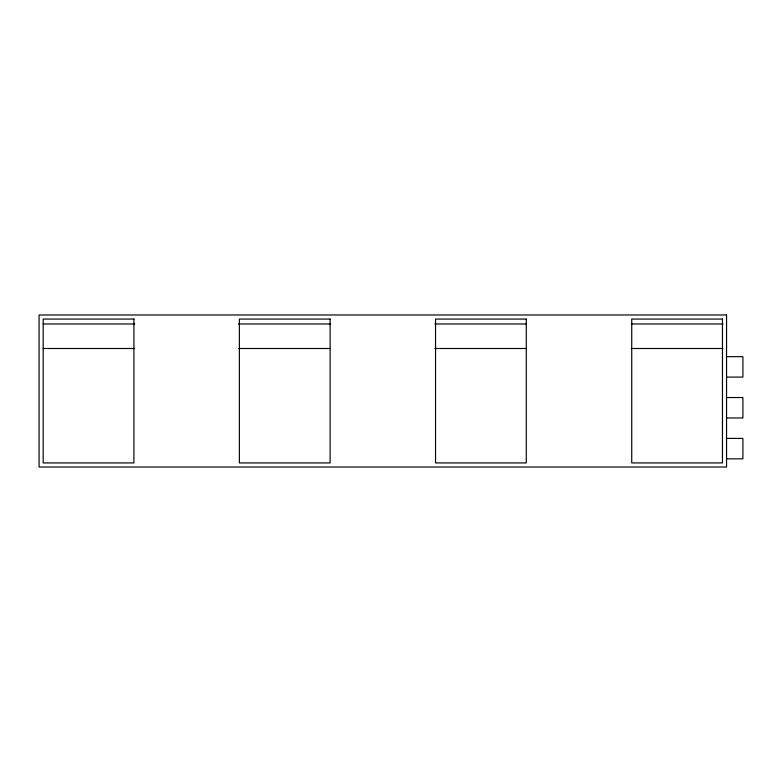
<?xml version="1.0" encoding="UTF-8"?>
<svg xmlns="http://www.w3.org/2000/svg" width="782" height="782" viewBox="0 0 782 782"><rect width="100%" height="100%" fill="white"/><g stroke="black" fill="none" stroke-linecap="round" stroke-linejoin="round"><path stroke-width="1.17" d="M43.186 323.973L134.709 323.973M238.432 323.973L330.102 323.973M434.9 323.973L526.423 323.973M631.367 323.973L722.891 323.973M43.186 348.498L134.709 348.498M238.432 348.498L330.102 348.498M434.9 348.498L526.423 348.498M631.367 348.498L722.891 348.498M726.556 356.67L742.9 356.67L742.9 377.1L726.556 377.1M726.556 397.539L742.9 397.539L742.9 417.979L726.556 417.979M726.556 438.409L742.9 438.409L742.9 458.848L726.556 458.848M726.556 314.98L39.1 314.98L39.1 467.02L726.556 467.02L726.556 314.98M133.918 319.066L43.186 319.066L43.186 462.934L133.918 462.934L133.918 319.066M330.102 319.066L239.37 319.066L239.37 462.934L330.102 462.934L330.102 319.066M526.286 319.066L435.545 319.066L435.545 462.934L526.286 462.934L526.286 319.066M722.46 319.066L631.729 319.066L631.729 462.934L722.46 462.934L722.46 319.066"/></g></svg>
